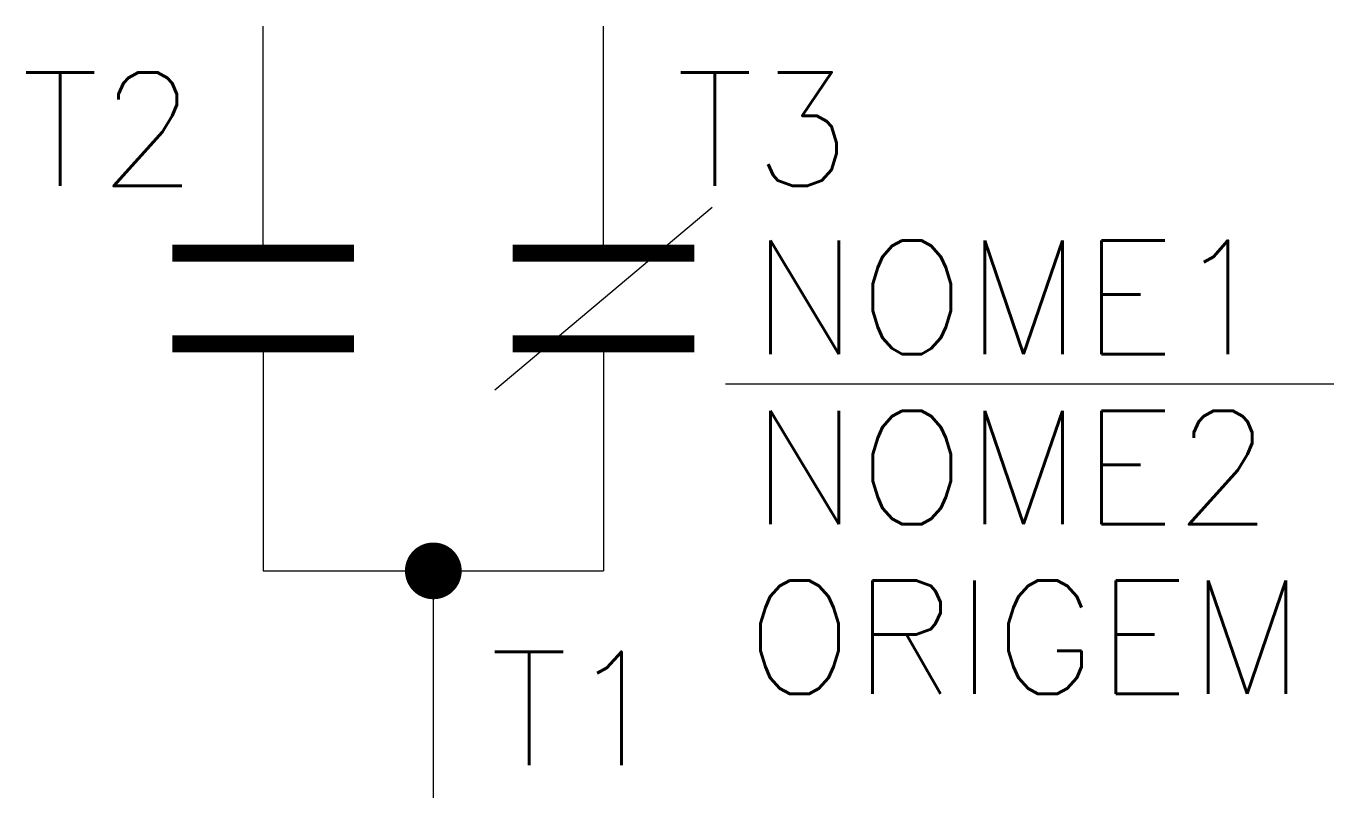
# Model space of a CAD drawing. Extents: x 182.8 to 205.9, y 171 to 184.6.
import ezdxf
from ezdxf.enums import TextEntityAlignment as Align

# ---------------------------------------------------------------- set-up
doc = ezdxf.new("R2010")
doc.units = 0
doc.header["$MEASUREMENT"] = 0
doc.layers.get('0').update_dxf_attribs({"linetype": 'CONTINUOUS'})
doc.styles.add('ROMANS', font='romans')

# ---------------------------------------------------------------- blocks, each defined once
blk = doc.blocks.new('CON2')
at = {"const_width": 0.5}
blk.add_lwpolyline([(-0.25, 0, 1), (0.25, 0, 1)], format="xyb", close=True, dxfattribs=at)

msp = doc.modelspace()

# ---------------------------------------------------------------- linework, layer by layer
for p, q in [((187, 180.6), (187, 184.6)), ((193, 180.6), (193, 184.6)), ((191.085, 178.193), (194.915, 181.407)), ((187, 179), (187, 175)), ((193, 179), (193, 175))]:
    msp.add_line(p, q)
at = {"color": 0}
for p, q in [((195.146, 178.296), (205.865, 178.296)), ((187, 175), (193, 175)), ((190, 175), (190, 171))]:
    msp.add_line(p, q, dxfattribs=at)
at = {"color": 5, "const_width": 0.3}
for points in [[(188.6, 180.6), (185.4, 180.6)], [(194.6, 180.6), (191.4, 180.6)], [(188.6, 179), (185.4, 179)], [(194.6, 179), (191.4, 179)]]:
    msp.add_lwpolyline(points, dxfattribs=at)

# ---------------------------------------------------------------- block references
at = {"color": 0, "rotation": 90}
msp.add_blockref('CON2', (190, 175), dxfattribs=at)

# ---------------------------------------------------------------- texts
at = {"color": 7, "lineweight": -3, "style": 'ROMANS'}
msp.add_attdef('T2', text='', height=2, dxfattribs=at).set_placement((185.827, 182.784), align=Align.MIDDLE_RIGHT)
for tag, text, p in [('T3', '', (194.272, 182.784)), ('NOME1', '', (195.6, 179.821)), ('NOME2', 'NOME2', (195.6, 176.821)), ('ORIGEM', 'ORIGEM', (195.507, 173.832)), ('T1', '', (191, 172.576))]:
    msp.add_attdef(tag, text=text, height=2, dxfattribs=at).set_placement(p, align=Align.MIDDLE_LEFT)

doc.saveas('drawing.dxf')
